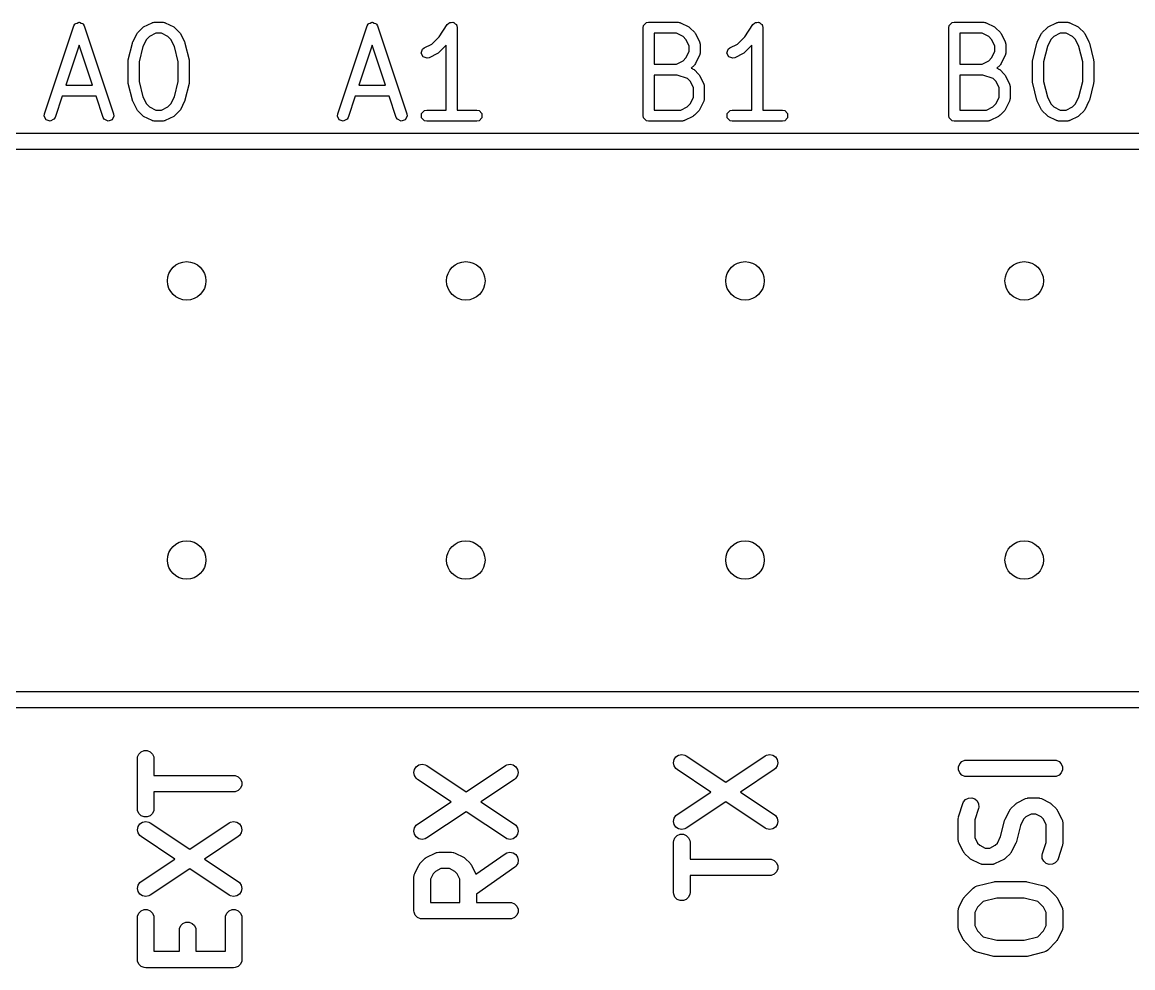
# Model space of a CAD drawing. Extents: x 0.39 to 2.95, y 0.26 to 2.19.
# Drawn here: x 1.2411 to 1.6389, y 1.8539 to 2.1927 of the extents above; entities that cross this region are included whole.
import ezdxf

# ---------------------------------------------------------------- set-up
doc = ezdxf.new("R2010")
doc.units = 0
doc.header["$MEASUREMENT"] = 0
doc.layers.add('BLACK', color=7, linetype='CONTINUOUS')

msp = doc.modelspace()

# ---------------------------------------------------------------- linework, layer by layer
at = {"layer": 'BLACK', "linetype": 'CONTINUOUS'}
for p, q in [((1.25962, 2.19132), (1.26, 2.19199)), ((1.26, 2.19199), (1.26014, 2.19205)), ((1.26014, 2.19205), (1.2602, 2.19218)), ((1.2602, 2.19218), (1.26079, 2.19238)), ((1.26079, 2.19238), (1.26135, 2.19266)), ((1.26135, 2.19266), (1.26149, 2.19261)), ((1.26149, 2.19261), (1.26163, 2.19266)), ((1.26163, 2.19266), (1.26219, 2.19238)), ((1.26219, 2.19238), (1.26278, 2.19218)), ((1.26278, 2.19218), (1.26285, 2.19205)), ((1.26285, 2.19205), (1.26298, 2.19199)), ((1.26298, 2.19199), (1.26336, 2.19132)), ((1.28461, 2.19096), (1.28761, 2.19246)), ((1.28761, 2.19246), (1.2877, 2.19248)), ((1.2877, 2.19248), (1.28773, 2.19252)), ((1.28773, 2.19252), (1.28804, 2.19258)), ((1.28804, 2.19258), (1.28835, 2.19266)), ((1.28835, 2.19266), (1.28839, 2.19265)), ((1.28839, 2.19265), (1.28849, 2.19267)), ((1.28849, 2.19267), (1.29149, 2.19267)), ((1.29149, 2.19267), (1.29158, 2.19265)), ((1.29158, 2.19265), (1.29163, 2.19266)), ((1.29163, 2.19266), (1.29193, 2.19258)), ((1.29193, 2.19258), (1.29224, 2.19252)), ((1.29224, 2.19252), (1.29227, 2.19248)), ((1.29227, 2.19248), (1.29237, 2.19246)), ((1.29237, 2.19246), (1.29537, 2.19096)), ((1.36461, 2.19132), (1.36499, 2.19199)), ((1.36499, 2.19199), (1.36512, 2.19205)), ((1.36512, 2.19205), (1.36519, 2.19218)), ((1.36519, 2.19218), (1.36578, 2.19238)), ((1.36578, 2.19238), (1.36634, 2.19266)), ((1.36634, 2.19266), (1.36648, 2.19261)), ((1.36648, 2.19261), (1.36662, 2.19266)), ((1.36662, 2.19266), (1.36718, 2.19238)), ((1.36718, 2.19238), (1.36777, 2.19218)), ((1.36777, 2.19218), (1.36783, 2.19205)), ((1.36783, 2.19205), (1.36797, 2.19199)), ((1.36797, 2.19199), (1.36835, 2.19132)), ((1.39334, 2.19179), (1.39388, 2.19233)), ((1.39388, 2.19233), (1.39408, 2.19237)), ((1.39408, 2.19237), (1.39422, 2.19252)), ((1.39422, 2.19252), (1.39479, 2.19252)), ((1.39479, 2.19252), (1.39536, 2.19263)), ((1.39536, 2.19263), (1.39553, 2.19252)), ((1.39553, 2.19252), (1.39573, 2.19252)), ((1.39573, 2.19252), (1.39613, 2.19211)), ((1.39613, 2.19211), (1.39661, 2.19179)), ((1.46365, 2.19145), (1.46471, 2.19252)), ((1.46471, 2.19252), (1.46547, 2.19267)), ((1.46547, 2.19267), (1.47596, 2.19267)), ((1.47596, 2.19267), (1.47606, 2.19265)), ((1.47606, 2.19265), (1.4761, 2.19266)), ((1.4761, 2.19266), (1.47641, 2.19258)), ((1.47641, 2.19258), (1.47672, 2.19252)), ((1.47672, 2.19252), (1.47675, 2.19248)), ((1.47675, 2.19248), (1.47685, 2.19246)), ((1.47685, 2.19246), (1.47984, 2.19096)), ((1.50282, 2.19179), (1.50337, 2.19233)), ((1.50337, 2.19233), (1.50356, 2.19237)), ((1.50356, 2.19237), (1.50371, 2.19252)), ((1.50371, 2.19252), (1.50428, 2.19252)), ((1.50428, 2.19252), (1.50484, 2.19263)), ((1.50484, 2.19263), (1.50501, 2.19252)), ((1.50501, 2.19252), (1.50521, 2.19252)), ((1.50521, 2.19252), (1.50562, 2.19211)), ((1.50562, 2.19211), (1.5061, 2.19179)), ((1.57313, 2.19145), (1.5742, 2.19252)), ((1.5742, 2.19252), (1.57495, 2.19267)), ((1.57495, 2.19267), (1.58545, 2.19267)), ((1.58545, 2.19267), (1.58555, 2.19265)), ((1.58555, 2.19265), (1.58559, 2.19266)), ((1.58559, 2.19266), (1.58589, 2.19258)), ((1.58589, 2.19258), (1.5862, 2.19252)), ((1.5862, 2.19252), (1.58624, 2.19248)), ((1.58624, 2.19248), (1.58633, 2.19246)), ((1.58633, 2.19246), (1.58933, 2.19096)), ((1.60857, 2.19096), (1.61157, 2.19246)), ((1.61157, 2.19246), (1.61166, 2.19248)), ((1.61166, 2.19248), (1.61169, 2.19252)), ((1.61169, 2.19252), (1.612, 2.19258)), ((1.612, 2.19258), (1.61231, 2.19266)), ((1.61231, 2.19266), (1.61235, 2.19265)), ((1.61235, 2.19265), (1.61245, 2.19267)), ((1.61245, 2.19267), (1.61545, 2.19267)), ((1.61545, 2.19267), (1.61554, 2.19265)), ((1.61554, 2.19265), (1.61559, 2.19266)), ((1.61559, 2.19266), (1.61589, 2.19258)), ((1.61589, 2.19258), (1.6162, 2.19252)), ((1.6162, 2.19252), (1.61623, 2.19248)), ((1.61623, 2.19248), (1.61633, 2.19246)), ((1.61633, 2.19246), (1.61933, 2.19096)), ((1.24913, 2.15982), (1.25962, 2.19132)), ((1.26336, 2.19132), (1.27386, 2.15982)), ((1.28073, 2.18558), (1.28223, 2.18858)), ((1.28223, 2.18858), (1.28242, 2.18883)), ((1.28242, 2.18883), (1.2826, 2.18909)), ((1.2826, 2.18909), (1.2841, 2.19059)), ((1.2841, 2.19059), (1.28436, 2.19076)), ((1.28436, 2.19076), (1.28461, 2.19096)), ((1.28895, 2.18873), (1.28665, 2.18758)), ((1.29102, 2.18873), (1.28895, 2.18873)), ((1.29332, 2.18758), (1.29102, 2.18873)), ((1.29537, 2.19096), (1.29562, 2.19076)), ((1.29562, 2.19076), (1.29588, 2.19059)), ((1.29588, 2.19059), (1.29738, 2.18909)), ((1.29738, 2.18909), (1.29755, 2.18883)), ((1.29755, 2.18883), (1.29775, 2.18858)), ((1.29775, 2.18858), (1.29925, 2.18558)), ((1.35411, 2.15982), (1.36461, 2.19132)), ((1.36835, 2.19132), (1.37884, 2.15982)), ((1.39045, 2.18745), (1.39334, 2.19179)), ((1.39661, 2.19179), (1.39665, 2.19159)), ((1.39665, 2.19159), (1.39679, 2.19145)), ((1.39679, 2.19145), (1.39694, 2.1907)), ((1.39694, 2.1907), (1.39694, 2.16117)), ((1.4635, 2.1907), (1.46365, 2.19145)), ((1.4635, 2.1592), (1.4635, 2.1907)), ((1.4755, 2.18873), (1.46743, 2.18873)), ((1.46743, 2.18873), (1.46743, 2.17767)), ((1.4778, 2.18758), (1.4755, 2.18873)), ((1.47984, 2.19096), (1.48009, 2.19076)), ((1.48009, 2.19076), (1.48036, 2.19059)), ((1.48036, 2.19059), (1.48186, 2.18909)), ((1.48186, 2.18909), (1.48203, 2.18883)), ((1.48203, 2.18883), (1.48222, 2.18858)), ((1.48222, 2.18858), (1.48372, 2.18558)), ((1.49993, 2.18745), (1.50282, 2.19179)), ((1.5061, 2.19179), (1.50614, 2.19159)), ((1.50614, 2.19159), (1.50628, 2.19145)), ((1.50628, 2.19145), (1.50643, 2.1907)), ((1.50643, 2.1907), (1.50643, 2.16117)), ((1.57298, 2.1907), (1.57313, 2.19145)), ((1.57298, 2.1592), (1.57298, 2.1907)), ((1.58499, 2.18873), (1.57692, 2.18873)), ((1.57692, 2.18873), (1.57692, 2.17767)), ((1.58728, 2.18758), (1.58499, 2.18873)), ((1.58933, 2.19096), (1.58958, 2.19076)), ((1.58958, 2.19076), (1.58984, 2.19059)), ((1.58984, 2.19059), (1.59134, 2.18909)), ((1.59134, 2.18909), (1.59152, 2.18883)), ((1.59152, 2.18883), (1.59171, 2.18858)), ((1.59171, 2.18858), (1.59321, 2.18558)), ((1.60469, 2.18558), (1.60619, 2.18858)), ((1.60619, 2.18858), (1.60638, 2.18883)), ((1.60638, 2.18883), (1.60656, 2.18909)), ((1.60656, 2.18909), (1.60806, 2.19059)), ((1.60806, 2.19059), (1.60832, 2.19076)), ((1.60832, 2.19076), (1.60857, 2.19096)), ((1.61291, 2.18873), (1.61061, 2.18758)), ((1.61498, 2.18873), (1.61291, 2.18873)), ((1.61728, 2.18758), (1.61498, 2.18873)), ((1.61933, 2.19096), (1.61958, 2.19076)), ((1.61958, 2.19076), (1.61984, 2.19059)), ((1.61984, 2.19059), (1.62134, 2.18909)), ((1.62134, 2.18909), (1.62151, 2.18883)), ((1.62151, 2.18883), (1.62171, 2.18858)), ((1.62171, 2.18858), (1.62321, 2.18558)), ((1.26149, 2.18447), (1.25672, 2.17017)), ((1.26626, 2.17017), (1.26149, 2.18447)), ((1.27908, 2.17918), (1.28058, 2.18518)), ((1.28058, 2.18518), (1.28067, 2.18537)), ((1.28067, 2.18537), (1.28073, 2.18558)), ((1.28435, 2.18401), (1.28296, 2.17846)), ((1.28561, 2.18653), (1.28435, 2.18401)), ((1.28665, 2.18758), (1.28561, 2.18653)), ((1.29437, 2.18653), (1.29332, 2.18758)), ((1.29563, 2.18401), (1.29437, 2.18653)), ((1.29702, 2.17846), (1.29563, 2.18401)), ((1.29925, 2.18558), (1.2993, 2.18537)), ((1.2993, 2.18537), (1.2994, 2.18518)), ((1.2994, 2.18518), (1.3009, 2.17918)), ((1.36648, 2.18447), (1.36171, 2.17017)), ((1.37125, 2.17017), (1.36648, 2.18447)), ((1.3851, 2.18346), (1.38781, 2.18482)), ((1.38781, 2.18482), (1.39045, 2.18745)), ((1.39301, 2.18444), (1.39037, 2.18181)), ((1.39301, 2.16117), (1.39301, 2.18444)), ((1.47885, 2.18653), (1.4778, 2.18758)), ((1.48, 2.18423), (1.47885, 2.18653)), ((1.48, 2.18216), (1.48, 2.18423)), ((1.48372, 2.18558), (1.48375, 2.18548)), ((1.48375, 2.18548), (1.48378, 2.18545)), ((1.48378, 2.18545), (1.48384, 2.18514)), ((1.48384, 2.18514), (1.48393, 2.18484)), ((1.48393, 2.18484), (1.48391, 2.18479)), ((1.48391, 2.18479), (1.48393, 2.1847)), ((1.48393, 2.1847), (1.48393, 2.1817)), ((1.49458, 2.18346), (1.4973, 2.18482)), ((1.4973, 2.18482), (1.49993, 2.18745)), ((1.50249, 2.18444), (1.49985, 2.18181)), ((1.50249, 2.16117), (1.50249, 2.18444)), ((1.58833, 2.18653), (1.58728, 2.18758)), ((1.58948, 2.18423), (1.58833, 2.18653)), ((1.58948, 2.18216), (1.58948, 2.18423)), ((1.59321, 2.18558), (1.59324, 2.18548)), ((1.59324, 2.18548), (1.59327, 2.18545)), ((1.59327, 2.18545), (1.59333, 2.18514)), ((1.59333, 2.18514), (1.59341, 2.18484)), ((1.59341, 2.18484), (1.5934, 2.18479)), ((1.5934, 2.18479), (1.59342, 2.1847)), ((1.59342, 2.1847), (1.59342, 2.1817)), ((1.60304, 2.17918), (1.60454, 2.18518)), ((1.60454, 2.18518), (1.60463, 2.18537)), ((1.60463, 2.18537), (1.60469, 2.18558)), ((1.60831, 2.18401), (1.60692, 2.17846)), ((1.60957, 2.18653), (1.60831, 2.18401)), ((1.61061, 2.18758), (1.60957, 2.18653)), ((1.61833, 2.18653), (1.61728, 2.18758)), ((1.61959, 2.18401), (1.61833, 2.18653)), ((1.62098, 2.17846), (1.61959, 2.18401)), ((1.62321, 2.18558), (1.62326, 2.18537)), ((1.62326, 2.18537), (1.62336, 2.18518)), ((1.62336, 2.18518), (1.62486, 2.17918)), ((1.38401, 2.18156), (1.38449, 2.18299)), ((1.38469, 2.18021), (1.38401, 2.18156)), ((1.38449, 2.18299), (1.3851, 2.18346)), ((1.38612, 2.17973), (1.38469, 2.18021)), ((1.38686, 2.17994), (1.38612, 2.17973)), ((1.38986, 2.18144), (1.38686, 2.17994)), ((1.3901, 2.18163), (1.38986, 2.18144)), ((1.39037, 2.18181), (1.3901, 2.18163)), ((1.47885, 2.17986), (1.48, 2.18216)), ((1.48372, 2.18082), (1.48222, 2.17782)), ((1.48375, 2.18091), (1.48372, 2.18082)), ((1.48378, 2.18094), (1.48375, 2.18091)), ((1.48384, 2.18125), (1.48378, 2.18094)), ((1.48393, 2.18156), (1.48384, 2.18125)), ((1.48393, 2.1817), (1.48391, 2.1816)), ((1.48391, 2.1816), (1.48393, 2.18156)), ((1.4935, 2.18156), (1.49398, 2.18299)), ((1.49417, 2.18021), (1.4935, 2.18156)), ((1.49398, 2.18299), (1.49458, 2.18346)), ((1.4956, 2.17973), (1.49417, 2.18021)), ((1.49634, 2.17994), (1.4956, 2.17973)), ((1.49934, 2.18144), (1.49634, 2.17994)), ((1.49959, 2.18163), (1.49934, 2.18144)), ((1.49985, 2.18181), (1.49959, 2.18163)), ((1.58833, 2.17986), (1.58948, 2.18216)), ((1.59321, 2.18082), (1.59171, 2.17782)), ((1.59324, 2.18091), (1.59321, 2.18082)), ((1.59327, 2.18094), (1.59324, 2.18091)), ((1.59333, 2.18125), (1.59327, 2.18094)), ((1.59341, 2.18156), (1.59333, 2.18125)), ((1.59342, 2.1817), (1.5934, 2.1816)), ((1.5934, 2.1816), (1.59341, 2.18156)), ((1.27902, 2.1787), (1.27907, 2.17894)), ((1.27902, 2.1712), (1.27902, 2.1787)), ((1.27907, 2.17894), (1.27908, 2.17918)), ((1.28296, 2.17846), (1.28296, 2.17144)), ((1.29702, 2.17144), (1.29702, 2.17846)), ((1.3009, 2.17918), (1.30091, 2.17894)), ((1.30091, 2.17894), (1.30096, 2.1787)), ((1.30096, 2.1787), (1.30096, 2.1712)), ((1.46743, 2.17767), (1.4755, 2.17767)), ((1.4755, 2.17767), (1.4778, 2.17882)), ((1.4778, 2.17882), (1.47885, 2.17986)), ((1.48186, 2.17731), (1.48073, 2.17618)), ((1.48073, 2.17618), (1.48109, 2.17607)), ((1.48109, 2.17607), (1.48117, 2.17602)), ((1.48117, 2.17602), (1.48122, 2.17602)), ((1.48122, 2.17602), (1.48148, 2.17584)), ((1.48203, 2.17757), (1.48186, 2.17731)), ((1.48222, 2.17782), (1.48203, 2.17757)), ((1.57692, 2.17767), (1.58499, 2.17767)), ((1.58499, 2.17767), (1.58728, 2.17882)), ((1.58728, 2.17882), (1.58833, 2.17986)), ((1.59134, 2.17731), (1.59022, 2.17618)), ((1.59022, 2.17618), (1.59057, 2.17607)), ((1.59057, 2.17607), (1.59066, 2.17602)), ((1.59066, 2.17602), (1.5907, 2.17602)), ((1.5907, 2.17602), (1.59097, 2.17584)), ((1.59152, 2.17757), (1.59134, 2.17731)), ((1.59171, 2.17782), (1.59152, 2.17757)), ((1.60298, 2.1787), (1.60303, 2.17894)), ((1.60298, 2.1712), (1.60298, 2.1787)), ((1.60303, 2.17894), (1.60304, 2.17918)), ((1.60692, 2.17846), (1.60692, 2.17144)), ((1.62098, 2.17144), (1.62098, 2.17846)), ((1.62486, 2.17918), (1.62487, 2.17894)), ((1.62487, 2.17894), (1.62491, 2.1787)), ((1.62491, 2.1787), (1.62491, 2.1712)), ((1.47565, 2.17373), (1.46743, 2.17373)), ((1.46743, 2.17373), (1.46743, 2.16117)), ((1.4794, 2.17248), (1.47565, 2.17373)), ((1.48035, 2.17153), (1.4794, 2.17248)), ((1.48148, 2.17584), (1.48175, 2.17569)), ((1.48175, 2.17569), (1.48177, 2.17565)), ((1.48177, 2.17565), (1.48186, 2.17559)), ((1.48186, 2.17559), (1.48336, 2.17409)), ((1.48336, 2.17409), (1.48353, 2.17383)), ((1.48353, 2.17383), (1.48372, 2.17358)), ((1.48372, 2.17358), (1.48522, 2.17058)), ((1.58513, 2.17373), (1.57692, 2.17373)), ((1.57692, 2.17373), (1.57692, 2.16117)), ((1.58889, 2.17248), (1.58513, 2.17373)), ((1.58983, 2.17153), (1.58889, 2.17248)), ((1.59097, 2.17584), (1.59124, 2.17569)), ((1.59124, 2.17569), (1.59126, 2.17565)), ((1.59126, 2.17565), (1.59134, 2.17559)), ((1.59134, 2.17559), (1.59284, 2.17409)), ((1.59284, 2.17409), (1.59302, 2.17383)), ((1.59302, 2.17383), (1.59321, 2.17358)), ((1.59321, 2.17358), (1.59471, 2.17058)), ((1.25672, 2.17017), (1.26626, 2.17017)), ((1.27907, 2.17096), (1.27902, 2.1712)), ((1.27908, 2.17072), (1.27907, 2.17096)), ((1.28058, 2.16472), (1.27908, 2.17072)), ((1.28296, 2.17144), (1.28435, 2.16589)), ((1.29563, 2.16589), (1.29702, 2.17144)), ((1.3009, 2.17072), (1.2994, 2.16472)), ((1.30091, 2.17096), (1.3009, 2.17072)), ((1.30096, 2.1712), (1.30091, 2.17096)), ((1.36171, 2.17017), (1.37125, 2.17017)), ((1.4815, 2.16924), (1.48035, 2.17153)), ((1.4815, 2.16566), (1.4815, 2.16924)), ((1.48522, 2.17058), (1.48525, 2.17048)), ((1.48525, 2.17048), (1.48528, 2.17045)), ((1.48528, 2.17045), (1.48534, 2.17014)), ((1.48534, 2.17014), (1.48543, 2.16984)), ((1.48543, 2.16984), (1.48541, 2.1698)), ((1.48541, 2.1698), (1.48543, 2.1697)), ((1.48543, 2.1697), (1.48543, 2.1652)), ((1.59098, 2.16924), (1.58983, 2.17153)), ((1.59098, 2.16566), (1.59098, 2.16924)), ((1.59471, 2.17058), (1.59474, 2.17048)), ((1.59474, 2.17048), (1.59477, 2.17045)), ((1.59477, 2.17045), (1.59483, 2.17014)), ((1.59483, 2.17014), (1.59491, 2.16984)), ((1.59491, 2.16984), (1.5949, 2.1698)), ((1.5949, 2.1698), (1.59492, 2.1697)), ((1.59492, 2.1697), (1.59492, 2.1652)), ((1.60303, 2.17096), (1.60298, 2.1712)), ((1.60304, 2.17072), (1.60303, 2.17096)), ((1.60454, 2.16472), (1.60304, 2.17072)), ((1.60692, 2.17144), (1.60831, 2.16589)), ((1.61959, 2.16589), (1.62098, 2.17144)), ((1.62486, 2.17072), (1.62336, 2.16472)), ((1.62487, 2.17096), (1.62486, 2.17072)), ((1.62491, 2.1712), (1.62487, 2.17096)), ((1.25541, 2.16623), (1.25286, 2.15858)), ((1.26757, 2.16623), (1.25541, 2.16623)), ((1.27012, 2.15858), (1.26757, 2.16623)), ((1.28067, 2.16453), (1.28058, 2.16472)), ((1.28073, 2.16432), (1.28067, 2.16453)), ((1.28223, 2.16132), (1.28073, 2.16432)), ((1.28435, 2.16589), (1.28561, 2.16337)), ((1.29437, 2.16337), (1.29563, 2.16589)), ((1.29925, 2.16432), (1.29775, 2.16132)), ((1.2993, 2.16453), (1.29925, 2.16432)), ((1.2994, 2.16472), (1.2993, 2.16453)), ((1.3604, 2.16623), (1.35785, 2.15858)), ((1.37256, 2.16623), (1.3604, 2.16623)), ((1.37511, 2.15858), (1.37256, 2.16623)), ((1.48035, 2.16337), (1.4815, 2.16566)), ((1.48522, 2.16432), (1.48372, 2.16132)), ((1.48525, 2.16441), (1.48522, 2.16432)), ((1.48528, 2.16445), (1.48525, 2.16441)), ((1.48534, 2.16476), (1.48528, 2.16445)), ((1.48543, 2.16506), (1.48534, 2.16476)), ((1.48543, 2.1652), (1.48541, 2.1651)), ((1.48541, 2.1651), (1.48543, 2.16506)), ((1.58983, 2.16337), (1.59098, 2.16566)), ((1.59471, 2.16432), (1.59321, 2.16132)), ((1.59474, 2.16441), (1.59471, 2.16432)), ((1.59477, 2.16445), (1.59474, 2.16441)), ((1.59483, 2.16476), (1.59477, 2.16445)), ((1.59491, 2.16506), (1.59483, 2.16476)), ((1.59492, 2.1652), (1.5949, 2.1651)), ((1.5949, 2.1651), (1.59491, 2.16506)), ((1.60463, 2.16453), (1.60454, 2.16472)), ((1.60469, 2.16432), (1.60463, 2.16453)), ((1.60619, 2.16132), (1.60469, 2.16432)), ((1.60831, 2.16589), (1.60957, 2.16337)), ((1.61833, 2.16337), (1.61959, 2.16589)), ((1.62321, 2.16432), (1.62171, 2.16132)), ((1.62326, 2.16453), (1.62321, 2.16432)), ((1.62336, 2.16472), (1.62326, 2.16453)), ((1.28242, 2.16107), (1.28223, 2.16132)), ((1.2826, 2.16081), (1.28242, 2.16107)), ((1.2841, 2.15931), (1.2826, 2.16081)), ((1.28561, 2.16337), (1.28665, 2.16232)), ((1.28665, 2.16232), (1.28895, 2.16117)), ((1.28895, 2.16117), (1.29102, 2.16117)), ((1.29102, 2.16117), (1.29332, 2.16232)), ((1.29332, 2.16232), (1.29437, 2.16337)), ((1.29738, 2.16081), (1.29588, 2.15931)), ((1.29755, 2.16107), (1.29738, 2.16081)), ((1.29775, 2.16132), (1.29755, 2.16107)), ((1.38416, 2.15995), (1.38522, 2.16102)), ((1.38522, 2.16102), (1.38598, 2.16117)), ((1.38598, 2.16117), (1.39301, 2.16117)), ((1.39694, 2.16117), (1.40397, 2.16117)), ((1.40397, 2.16117), (1.40473, 2.16102)), ((1.40473, 2.16102), (1.40579, 2.15995)), ((1.46743, 2.16117), (1.477, 2.16117)), ((1.477, 2.16117), (1.4793, 2.16232)), ((1.4793, 2.16232), (1.48035, 2.16337)), ((1.48336, 2.16081), (1.48186, 2.15931)), ((1.48353, 2.16107), (1.48336, 2.16081)), ((1.48372, 2.16132), (1.48353, 2.16107)), ((1.49364, 2.15995), (1.49471, 2.16102)), ((1.49471, 2.16102), (1.49546, 2.16117)), ((1.49546, 2.16117), (1.50249, 2.16117)), ((1.50643, 2.16117), (1.51346, 2.16117)), ((1.51346, 2.16117), (1.51421, 2.16102)), ((1.51421, 2.16102), (1.51528, 2.15995)), ((1.57692, 2.16117), (1.58649, 2.16117)), ((1.58649, 2.16117), (1.58878, 2.16232)), ((1.58878, 2.16232), (1.58983, 2.16337)), ((1.59284, 2.16081), (1.59134, 2.15931)), ((1.59302, 2.16107), (1.59284, 2.16081)), ((1.59321, 2.16132), (1.59302, 2.16107)), ((1.60638, 2.16107), (1.60619, 2.16132)), ((1.60656, 2.16081), (1.60638, 2.16107)), ((1.60806, 2.15931), (1.60656, 2.16081)), ((1.60957, 2.16337), (1.61061, 2.16232)), ((1.61061, 2.16232), (1.61291, 2.16117)), ((1.61291, 2.16117), (1.61498, 2.16117)), ((1.61498, 2.16117), (1.61728, 2.16232)), ((1.61728, 2.16232), (1.61833, 2.16337)), ((1.62134, 2.16081), (1.61984, 2.15931)), ((1.62151, 2.16107), (1.62134, 2.16081)), ((1.62171, 2.16132), (1.62151, 2.16107)), ((1.24903, 2.15906), (1.24913, 2.15982)), ((1.2497, 2.15771), (1.24903, 2.15906)), ((1.25113, 2.15724), (1.2497, 2.15771)), ((1.25248, 2.15791), (1.25113, 2.15724)), ((1.25286, 2.15858), (1.25248, 2.15791)), ((1.2705, 2.15791), (1.27012, 2.15858)), ((1.27185, 2.15724), (1.2705, 2.15791)), ((1.27328, 2.15771), (1.27185, 2.15724)), ((1.27395, 2.15906), (1.27328, 2.15771)), ((1.27386, 2.15982), (1.27395, 2.15906)), ((1.28436, 2.15913), (1.2841, 2.15931)), ((1.28461, 2.15894), (1.28436, 2.15913)), ((1.28761, 2.15744), (1.28461, 2.15894)), ((1.2877, 2.15741), (1.28761, 2.15744)), ((1.28773, 2.15738), (1.2877, 2.15741)), ((1.28804, 2.15732), (1.28773, 2.15738)), ((1.28835, 2.15724), (1.28804, 2.15732)), ((1.28839, 2.15725), (1.28835, 2.15724)), ((1.28849, 2.15723), (1.28839, 2.15725)), ((1.29149, 2.15723), (1.28849, 2.15723)), ((1.29158, 2.15725), (1.29149, 2.15723)), ((1.29163, 2.15724), (1.29158, 2.15725)), ((1.29193, 2.15732), (1.29163, 2.15724)), ((1.29224, 2.15738), (1.29193, 2.15732)), ((1.29227, 2.15741), (1.29224, 2.15738)), ((1.29237, 2.15744), (1.29227, 2.15741)), ((1.29537, 2.15894), (1.29237, 2.15744)), ((1.29562, 2.15913), (1.29537, 2.15894)), ((1.29588, 2.15931), (1.29562, 2.15913)), ((1.35402, 2.15906), (1.35411, 2.15982)), ((1.35469, 2.15771), (1.35402, 2.15906)), ((1.35612, 2.15724), (1.35469, 2.15771)), ((1.35747, 2.15791), (1.35612, 2.15724)), ((1.35785, 2.15858), (1.35747, 2.15791)), ((1.37549, 2.15791), (1.37511, 2.15858)), ((1.37684, 2.15724), (1.37549, 2.15791)), ((1.37827, 2.15771), (1.37684, 2.15724)), ((1.37894, 2.15906), (1.37827, 2.15771)), ((1.37884, 2.15982), (1.37894, 2.15906)), ((1.38416, 2.15845), (1.38416, 2.15995)), ((1.38522, 2.15738), (1.38416, 2.15845)), ((1.38598, 2.15723), (1.38522, 2.15738)), ((1.40397, 2.15723), (1.38598, 2.15723)), ((1.40473, 2.15738), (1.40397, 2.15723)), ((1.40579, 2.15845), (1.40473, 2.15738)), ((1.40579, 2.15995), (1.40579, 2.15845)), ((1.46365, 2.15845), (1.4635, 2.1592)), ((1.46471, 2.15738), (1.46365, 2.15845)), ((1.46547, 2.15723), (1.46471, 2.15738)), ((1.47746, 2.15723), (1.46547, 2.15723)), ((1.47756, 2.15725), (1.47746, 2.15723)), ((1.4776, 2.15724), (1.47756, 2.15725)), ((1.47791, 2.15732), (1.4776, 2.15724)), ((1.47822, 2.15738), (1.47791, 2.15732)), ((1.47825, 2.15741), (1.47822, 2.15738)), ((1.47834, 2.15744), (1.47825, 2.15741)), ((1.48134, 2.15894), (1.47834, 2.15744)), ((1.48159, 2.15913), (1.48134, 2.15894)), ((1.48186, 2.15931), (1.48159, 2.15913)), ((1.49364, 2.15845), (1.49364, 2.15995)), ((1.49471, 2.15738), (1.49364, 2.15845)), ((1.49546, 2.15723), (1.49471, 2.15738)), ((1.51346, 2.15723), (1.49546, 2.15723)), ((1.51421, 2.15738), (1.51346, 2.15723)), ((1.51528, 2.15845), (1.51421, 2.15738)), ((1.51528, 2.15995), (1.51528, 2.15845)), ((1.57313, 2.15845), (1.57298, 2.1592)), ((1.5742, 2.15738), (1.57313, 2.15845)), ((1.57495, 2.15723), (1.5742, 2.15738)), ((1.58695, 2.15723), (1.57495, 2.15723)), ((1.58705, 2.15725), (1.58695, 2.15723)), ((1.58709, 2.15724), (1.58705, 2.15725)), ((1.58739, 2.15732), (1.58709, 2.15724)), ((1.5877, 2.15738), (1.58739, 2.15732)), ((1.58774, 2.15741), (1.5877, 2.15738)), ((1.58783, 2.15744), (1.58774, 2.15741)), ((1.59083, 2.15894), (1.58783, 2.15744)), ((1.59108, 2.15913), (1.59083, 2.15894)), ((1.59134, 2.15931), (1.59108, 2.15913)), ((1.60832, 2.15913), (1.60806, 2.15931)), ((1.60857, 2.15894), (1.60832, 2.15913)), ((1.61157, 2.15744), (1.60857, 2.15894)), ((1.61166, 2.15741), (1.61157, 2.15744)), ((1.61169, 2.15738), (1.61166, 2.15741)), ((1.612, 2.15732), (1.61169, 2.15738)), ((1.61231, 2.15724), (1.612, 2.15732)), ((1.61235, 2.15725), (1.61231, 2.15724)), ((1.61245, 2.15723), (1.61235, 2.15725)), ((1.61545, 2.15723), (1.61245, 2.15723)), ((1.61554, 2.15725), (1.61545, 2.15723)), ((1.61559, 2.15724), (1.61554, 2.15725)), ((1.61589, 2.15732), (1.61559, 2.15724)), ((1.6162, 2.15738), (1.61589, 2.15732)), ((1.61623, 2.15741), (1.6162, 2.15738)), ((1.61633, 2.15744), (1.61623, 2.15741)), ((1.61933, 2.15894), (1.61633, 2.15744)), ((1.61958, 2.15913), (1.61933, 2.15894)), ((1.61984, 2.15931), (1.61958, 2.15913)), ((0.85, 2.15295), (2.35, 2.15295)), ((2.34705, 2.14705), (0.85295, 2.14705)), ((0.85295, 1.95295), (2.34705, 1.95295)), ((2.35, 1.94705), (0.85, 1.94705)), ((1.28239, 1.92886), (1.28245, 1.92944)), ((1.28245, 1.92944), (1.28289, 1.9305)), ((1.28289, 1.9305), (1.2837, 1.93132)), ((1.2837, 1.93132), (1.28477, 1.93176)), ((1.28477, 1.93176), (1.28592, 1.93176)), ((1.28592, 1.93176), (1.28698, 1.93132)), ((1.28698, 1.93132), (1.2878, 1.9305)), ((1.2878, 1.9305), (1.28824, 1.92944)), ((1.28824, 1.92944), (1.2883, 1.92886)), ((1.47461, 1.92851), (1.47525, 1.92946)), ((1.47525, 1.92946), (1.47621, 1.93011)), ((1.47621, 1.93011), (1.47734, 1.93033)), ((1.47734, 1.93033), (1.47847, 1.93011)), ((1.47847, 1.93011), (1.47898, 1.92984)), ((1.47898, 1.92984), (1.49309, 1.92043)), ((1.49309, 1.92043), (1.5072, 1.92984)), ((1.5072, 1.92984), (1.50771, 1.93011)), ((1.50771, 1.93011), (1.50884, 1.93033)), ((1.50884, 1.93033), (1.50997, 1.93011)), ((1.50997, 1.93011), (1.51093, 1.92946)), ((1.51093, 1.92946), (1.51157, 1.92851)), ((1.28239, 1.91086), (1.28239, 1.92886)), ((1.2883, 1.92886), (1.2883, 1.92282)), ((1.38161, 1.92501), (1.38225, 1.92596)), ((1.38225, 1.92596), (1.38321, 1.9266)), ((1.38321, 1.9266), (1.38434, 1.92683)), ((1.38434, 1.92683), (1.38547, 1.92661)), ((1.38547, 1.92661), (1.38598, 1.92633)), ((1.38598, 1.92633), (1.40009, 1.91693)), ((1.40009, 1.91693), (1.4142, 1.92633)), ((1.4142, 1.92633), (1.41471, 1.92661)), ((1.41471, 1.92661), (1.41584, 1.92683)), ((1.41584, 1.92683), (1.41697, 1.9266)), ((1.41697, 1.9266), (1.41793, 1.92596)), ((1.41793, 1.92596), (1.41857, 1.92501)), ((1.47439, 1.92738), (1.47461, 1.92851)), ((1.47462, 1.92625), (1.47439, 1.92738)), ((1.47526, 1.92529), (1.47462, 1.92625)), ((1.4757, 1.92492), (1.47526, 1.92529)), ((1.51092, 1.92529), (1.51048, 1.92492)), ((1.51157, 1.92625), (1.51092, 1.92529)), ((1.51157, 1.92851), (1.51179, 1.92738)), ((1.51179, 1.92738), (1.51157, 1.92625)), ((1.57645, 1.92595), (1.57689, 1.92701)), ((1.57645, 1.9248), (1.57645, 1.92595)), ((1.57689, 1.92701), (1.5777, 1.92783)), ((1.5777, 1.92783), (1.57877, 1.92827)), ((1.57877, 1.92827), (1.57934, 1.92832)), ((1.57934, 1.92832), (1.61084, 1.92832)), ((1.61084, 1.92832), (1.61141, 1.92827)), ((1.61141, 1.92827), (1.61248, 1.92783)), ((1.61248, 1.92783), (1.61329, 1.92701)), ((1.61329, 1.92701), (1.61373, 1.92595)), ((1.61373, 1.92595), (1.61373, 1.9248)), ((1.2883, 1.92282), (1.31684, 1.92282)), ((1.31684, 1.92282), (1.31741, 1.92276)), ((1.31741, 1.92276), (1.31848, 1.92232)), ((1.31848, 1.92232), (1.31929, 1.9215)), ((1.31929, 1.9215), (1.31973, 1.92044)), ((1.38139, 1.92388), (1.38161, 1.92501)), ((1.38162, 1.92275), (1.38139, 1.92388)), ((1.38226, 1.92179), (1.38162, 1.92275)), ((1.3827, 1.92142), (1.38226, 1.92179)), ((1.39477, 1.91338), (1.3827, 1.92142)), ((1.41748, 1.92142), (1.40541, 1.91338)), ((1.41792, 1.92179), (1.41748, 1.92142)), ((1.41857, 1.92275), (1.41792, 1.92179)), ((1.41857, 1.92501), (1.41879, 1.92388)), ((1.41879, 1.92388), (1.41857, 1.92275)), ((1.48777, 1.91688), (1.4757, 1.92492)), ((1.51048, 1.92492), (1.49841, 1.91688)), ((1.57689, 1.92373), (1.57645, 1.9248)), ((1.5777, 1.92292), (1.57689, 1.92373)), ((1.57877, 1.92248), (1.5777, 1.92292)), ((1.57934, 1.92242), (1.57877, 1.92248)), ((1.61084, 1.92242), (1.57934, 1.92242)), ((1.61141, 1.92248), (1.61084, 1.92242)), ((1.61248, 1.92292), (1.61141, 1.92248)), ((1.61329, 1.92373), (1.61248, 1.92292)), ((1.61373, 1.9248), (1.61329, 1.92373)), ((1.31848, 1.91741), (1.31741, 1.91697)), ((1.31929, 1.91822), (1.31848, 1.91741)), ((1.31973, 1.91929), (1.31929, 1.91822)), ((1.31973, 1.92044), (1.31973, 1.91929)), ((1.31684, 1.91691), (1.2883, 1.91691)), ((1.2883, 1.91691), (1.2883, 1.91086)), ((1.31741, 1.91697), (1.31684, 1.91691)), ((1.3827, 1.90534), (1.39477, 1.91338)), ((1.40541, 1.91338), (1.41748, 1.90534)), ((1.4757, 1.90884), (1.48777, 1.91688)), ((1.49841, 1.91688), (1.51048, 1.90884)), ((1.57828, 1.91334), (1.57903, 1.91421)), ((1.57903, 1.91421), (1.58006, 1.91472)), ((1.58006, 1.91472), (1.58121, 1.9148)), ((1.58121, 1.9148), (1.5823, 1.91444)), ((1.5823, 1.91444), (1.58317, 1.91368)), ((1.58317, 1.91368), (1.58369, 1.91265)), ((1.59752, 1.91301), (1.60052, 1.91451)), ((1.60052, 1.91451), (1.60106, 1.91472)), ((1.60106, 1.91472), (1.60117, 1.91473)), ((1.60117, 1.91473), (1.60126, 1.91477)), ((1.60126, 1.91477), (1.60184, 1.91483)), ((1.60184, 1.91483), (1.60484, 1.91483)), ((1.60484, 1.91483), (1.60542, 1.91477)), ((1.60542, 1.91477), (1.60551, 1.91473)), ((1.60551, 1.91473), (1.60562, 1.91472)), ((1.60562, 1.91472), (1.60616, 1.91451)), ((1.60616, 1.91451), (1.60916, 1.91301)), ((1.28245, 1.91029), (1.28239, 1.91086)), ((1.28289, 1.90922), (1.28245, 1.91029)), ((1.28824, 1.91029), (1.2878, 1.90922)), ((1.2883, 1.91086), (1.28824, 1.91029)), ((1.40009, 1.90983), (1.38598, 1.90042)), ((1.4142, 1.90042), (1.40009, 1.90983)), ((1.49309, 1.91333), (1.47898, 1.90392)), ((1.5072, 1.90392), (1.49309, 1.91333)), ((1.57654, 1.90831), (1.57804, 1.91281)), ((1.57804, 1.91281), (1.57828, 1.91334)), ((1.58364, 1.91094), (1.5823, 1.9069)), ((1.58377, 1.9115), (1.58364, 1.91094)), ((1.58369, 1.91265), (1.58377, 1.9115)), ((1.5932, 1.90719), (1.5947, 1.91019)), ((1.5947, 1.91019), (1.59486, 1.91044)), ((1.59486, 1.91044), (1.59488, 1.91051)), ((1.59488, 1.91051), (1.59495, 1.9106)), ((1.59495, 1.9106), (1.59501, 1.91068)), ((1.59501, 1.91068), (1.59507, 1.91074)), ((1.59507, 1.91074), (1.59525, 1.91096)), ((1.59525, 1.91096), (1.59675, 1.91246)), ((1.59675, 1.91246), (1.59698, 1.91265)), ((1.59698, 1.91265), (1.59703, 1.91271)), ((1.59703, 1.91271), (1.59712, 1.91276)), ((1.59712, 1.91276), (1.5972, 1.91283)), ((1.5972, 1.91283), (1.59727, 1.91286)), ((1.59727, 1.91286), (1.59752, 1.91301)), ((1.60916, 1.91301), (1.60941, 1.91286)), ((1.60941, 1.91286), (1.60948, 1.91283)), ((1.60948, 1.91283), (1.60956, 1.91276)), ((1.60956, 1.91276), (1.60965, 1.91271)), ((1.60965, 1.91271), (1.6097, 1.91265)), ((1.6097, 1.91265), (1.60993, 1.91246)), ((1.60993, 1.91246), (1.61143, 1.91096)), ((1.61143, 1.91096), (1.61161, 1.91074)), ((1.61161, 1.91074), (1.61167, 1.91068)), ((1.61167, 1.91068), (1.61173, 1.9106)), ((1.61173, 1.9106), (1.61179, 1.91051)), ((1.61179, 1.91051), (1.61182, 1.91044)), ((1.61182, 1.91044), (1.61198, 1.91019)), ((1.61198, 1.91019), (1.61348, 1.90719)), ((1.28261, 1.90449), (1.28325, 1.90545)), ((1.2837, 1.90841), (1.28289, 1.90922)), ((1.28325, 1.90545), (1.28421, 1.90609)), ((1.28477, 1.90797), (1.2837, 1.90841)), ((1.28421, 1.90609), (1.28534, 1.90632)), ((1.28592, 1.90797), (1.28477, 1.90797)), ((1.28534, 1.90632), (1.28647, 1.90609)), ((1.28698, 1.90841), (1.28592, 1.90797)), ((1.28647, 1.90609), (1.28698, 1.90582)), ((1.2878, 1.90922), (1.28698, 1.90841)), ((1.28698, 1.90582), (1.30109, 1.89641)), ((1.30109, 1.89641), (1.3152, 1.90582)), ((1.3152, 1.90582), (1.31571, 1.90609)), ((1.31571, 1.90609), (1.31684, 1.90632)), ((1.31684, 1.90632), (1.31797, 1.90609)), ((1.31797, 1.90609), (1.31893, 1.90545)), ((1.31893, 1.90545), (1.31957, 1.90449)), ((1.47439, 1.90638), (1.47462, 1.90751)), ((1.47461, 1.90525), (1.47439, 1.90638)), ((1.47462, 1.90751), (1.47526, 1.90847)), ((1.47526, 1.90847), (1.4757, 1.90884)), ((1.51048, 1.90884), (1.51092, 1.90847)), ((1.51092, 1.90847), (1.51157, 1.90751)), ((1.51157, 1.90751), (1.51179, 1.90638)), ((1.51179, 1.90638), (1.51157, 1.90525)), ((1.57639, 1.90737), (1.57642, 1.90767)), ((1.57639, 1.89988), (1.57639, 1.90737)), ((1.57641, 1.90774), (1.57644, 1.90785)), ((1.57642, 1.90767), (1.57641, 1.90774)), ((1.57644, 1.90785), (1.57645, 1.90795)), ((1.57645, 1.90795), (1.57648, 1.90802)), ((1.57648, 1.90802), (1.57654, 1.90831)), ((1.5823, 1.9069), (1.5823, 1.90057)), ((1.59155, 1.90091), (1.59298, 1.90659)), ((1.59298, 1.90659), (1.59299, 1.90663)), ((1.59299, 1.90665), (1.59308, 1.90689)), ((1.59299, 1.90663), (1.59299, 1.90665)), ((1.59308, 1.90689), (1.59317, 1.90714)), ((1.59317, 1.90714), (1.59318, 1.90715)), ((1.59318, 1.90715), (1.5932, 1.90719)), ((1.59977, 1.90712), (1.59863, 1.90484)), ((1.60059, 1.90795), (1.59977, 1.90712)), ((1.60254, 1.90892), (1.60059, 1.90795)), ((1.60414, 1.90892), (1.60254, 1.90892)), ((1.60609, 1.90795), (1.60414, 1.90892)), ((1.60691, 1.90712), (1.60609, 1.90795)), ((1.60789, 1.90518), (1.60691, 1.90712)), ((1.61348, 1.90719), (1.61369, 1.90665)), ((1.61369, 1.90665), (1.61369, 1.90655)), ((1.61369, 1.90655), (1.61373, 1.90645)), ((1.61373, 1.90645), (1.61379, 1.90587)), ((1.61379, 1.90587), (1.61379, 1.89838)), ((1.28239, 1.90336), (1.28261, 1.90449)), ((1.28262, 1.90223), (1.28239, 1.90336)), ((1.28326, 1.90127), (1.28262, 1.90223)), ((1.31957, 1.90223), (1.31892, 1.90127)), ((1.31957, 1.90449), (1.31979, 1.90336)), ((1.31979, 1.90336), (1.31957, 1.90223)), ((1.38139, 1.90288), (1.38162, 1.90401)), ((1.38161, 1.90175), (1.38139, 1.90288)), ((1.38225, 1.90079), (1.38161, 1.90175)), ((1.38162, 1.90401), (1.38226, 1.90497)), ((1.38226, 1.90497), (1.3827, 1.90534)), ((1.41748, 1.90534), (1.41792, 1.90497)), ((1.41792, 1.90497), (1.41857, 1.90401)), ((1.41857, 1.90175), (1.41793, 1.90079)), ((1.41857, 1.90401), (1.41879, 1.90288)), ((1.41879, 1.90288), (1.41857, 1.90175)), ((1.47525, 1.9043), (1.47461, 1.90525)), ((1.47621, 1.90365), (1.47525, 1.9043)), ((1.4757, 1.90134), (1.47677, 1.90178)), ((1.47734, 1.90343), (1.47621, 1.90365)), ((1.47677, 1.90178), (1.47792, 1.90178)), ((1.47847, 1.90365), (1.47734, 1.90343)), ((1.47792, 1.90178), (1.47898, 1.90134)), ((1.47898, 1.90392), (1.47847, 1.90365)), ((1.50771, 1.90365), (1.5072, 1.90392)), ((1.50884, 1.90343), (1.50771, 1.90365)), ((1.50997, 1.90365), (1.50884, 1.90343)), ((1.51093, 1.9043), (1.50997, 1.90365)), ((1.51157, 1.90525), (1.51093, 1.9043)), ((1.59863, 1.90484), (1.59721, 1.89916)), ((1.60789, 1.89885), (1.60789, 1.90518)), ((1.2837, 1.90091), (1.28326, 1.90127)), ((1.29577, 1.89287), (1.2837, 1.90091)), ((1.31848, 1.90091), (1.30641, 1.89287)), ((1.31892, 1.90127), (1.31848, 1.90091)), ((1.38321, 1.90015), (1.38225, 1.90079)), ((1.38434, 1.89993), (1.38321, 1.90015)), ((1.38547, 1.90015), (1.38434, 1.89993)), ((1.38598, 1.90042), (1.38547, 1.90015)), ((1.41471, 1.90015), (1.4142, 1.90042)), ((1.41584, 1.89993), (1.41471, 1.90015)), ((1.41697, 1.90015), (1.41584, 1.89993)), ((1.41793, 1.90079), (1.41697, 1.90015)), ((1.47439, 1.89888), (1.47445, 1.89946)), ((1.47439, 1.88088), (1.47439, 1.89888)), ((1.47445, 1.89946), (1.47489, 1.90052)), ((1.47489, 1.90052), (1.4757, 1.90134)), ((1.47898, 1.90134), (1.4798, 1.90052)), ((1.4798, 1.90052), (1.48024, 1.89946)), ((1.48024, 1.89946), (1.4803, 1.89888)), ((1.4803, 1.89888), (1.4803, 1.89284)), ((1.57645, 1.8993), (1.57639, 1.89988)), ((1.57649, 1.8992), (1.57645, 1.8993)), ((1.57649, 1.8991), (1.57649, 1.8992)), ((1.5767, 1.89855), (1.57649, 1.8991)), ((1.5782, 1.89555), (1.5767, 1.89855)), ((1.5823, 1.90057), (1.58327, 1.89862)), ((1.58327, 1.89862), (1.58409, 1.8978)), ((1.58409, 1.8978), (1.58604, 1.89683)), ((1.58764, 1.89683), (1.58959, 1.8978)), ((1.58959, 1.8978), (1.59041, 1.89862)), ((1.59041, 1.89862), (1.59155, 1.90091)), ((1.59698, 1.89855), (1.59548, 1.89555)), ((1.597, 1.8986), (1.59698, 1.89855)), ((1.59701, 1.89861), (1.597, 1.8986)), ((1.5971, 1.89886), (1.59701, 1.89861)), ((1.59719, 1.8991), (1.5971, 1.89886)), ((1.59721, 1.89916), (1.59719, 1.89912)), ((1.59719, 1.89912), (1.59719, 1.8991)), ((1.60654, 1.89481), (1.60789, 1.89885)), ((1.61364, 1.89744), (1.61214, 1.89294)), ((1.6137, 1.89773), (1.61364, 1.89744)), ((1.61373, 1.8978), (1.6137, 1.89773)), ((1.61374, 1.8979), (1.61373, 1.8978)), ((1.61377, 1.89801), (1.61374, 1.8979)), ((1.61379, 1.89838), (1.61376, 1.89808)), ((1.61376, 1.89808), (1.61377, 1.89801)), ((1.38577, 1.89337), (1.38602, 1.89352)), ((1.38602, 1.89352), (1.38902, 1.89502)), ((1.38902, 1.89502), (1.38956, 1.89523)), ((1.38956, 1.89523), (1.38967, 1.89524)), ((1.38967, 1.89524), (1.38977, 1.89528)), ((1.38977, 1.89528), (1.39034, 1.89533)), ((1.39034, 1.89533), (1.39484, 1.89533)), ((1.39484, 1.89533), (1.39542, 1.89528)), ((1.39542, 1.89528), (1.39552, 1.89524)), ((1.39552, 1.89524), (1.39562, 1.89523)), ((1.39562, 1.89523), (1.39616, 1.89502)), ((1.39616, 1.89502), (1.39916, 1.89352)), ((1.39916, 1.89352), (1.39941, 1.89337)), ((1.40359, 1.88741), (1.41415, 1.8948)), ((1.41415, 1.8948), (1.41465, 1.89508)), ((1.41465, 1.89508), (1.41577, 1.89533)), ((1.41577, 1.89533), (1.41691, 1.89513)), ((1.41691, 1.89513), (1.41788, 1.89451)), ((1.41788, 1.89451), (1.41854, 1.89357)), ((1.41854, 1.89357), (1.41879, 1.89245)), ((1.57836, 1.89531), (1.5782, 1.89555)), ((1.57839, 1.89524), (1.57836, 1.89531)), ((1.57845, 1.89515), (1.57839, 1.89524)), ((1.57851, 1.89507), (1.57845, 1.89515)), ((1.57857, 1.89501), (1.57851, 1.89507)), ((1.57875, 1.89479), (1.57857, 1.89501)), ((1.58025, 1.89329), (1.57875, 1.89479)), ((1.58604, 1.89683), (1.58764, 1.89683)), ((1.59493, 1.89479), (1.59343, 1.89329)), ((1.59511, 1.89501), (1.59493, 1.89479)), ((1.59517, 1.89507), (1.59511, 1.89501)), ((1.59523, 1.89515), (1.59517, 1.89507)), ((1.5953, 1.89524), (1.59523, 1.89515)), ((1.59533, 1.89531), (1.5953, 1.89524)), ((1.59548, 1.89555), (1.59533, 1.89531)), ((1.60641, 1.89425), (1.60654, 1.89481)), ((1.60649, 1.8931), (1.60641, 1.89425)), ((1.2837, 1.88482), (1.29577, 1.89287)), ((1.30641, 1.89287), (1.31848, 1.88482)), ((1.3817, 1.8877), (1.3832, 1.8907)), ((1.3832, 1.8907), (1.38336, 1.89095)), ((1.38336, 1.89095), (1.38339, 1.89102)), ((1.38339, 1.89102), (1.38345, 1.8911)), ((1.38345, 1.8911), (1.38351, 1.89119)), ((1.38351, 1.89119), (1.38357, 1.89124)), ((1.38357, 1.89124), (1.38375, 1.89147)), ((1.38375, 1.89147), (1.38525, 1.89297)), ((1.38525, 1.89297), (1.38548, 1.89316)), ((1.38548, 1.89316), (1.38553, 1.89321)), ((1.38553, 1.89321), (1.38562, 1.89327)), ((1.38562, 1.89327), (1.3857, 1.89334)), ((1.3857, 1.89334), (1.38577, 1.89337)), ((1.39941, 1.89337), (1.39948, 1.89334)), ((1.39948, 1.89334), (1.39956, 1.89327)), ((1.39956, 1.89327), (1.39965, 1.89321)), ((1.39965, 1.89321), (1.3997, 1.89316)), ((1.3997, 1.89316), (1.39993, 1.89297)), ((1.39993, 1.89297), (1.40143, 1.89147)), ((1.40143, 1.89147), (1.40161, 1.89124)), ((1.40161, 1.89124), (1.40167, 1.89119)), ((1.40167, 1.89119), (1.40173, 1.8911)), ((1.40173, 1.8911), (1.4018, 1.89102)), ((1.4018, 1.89102), (1.40183, 1.89095)), ((1.40183, 1.89095), (1.40198, 1.8907)), ((1.40198, 1.8907), (1.40348, 1.8877)), ((1.41753, 1.88996), (1.40379, 1.88035)), ((1.41797, 1.89034), (1.41753, 1.88996)), ((1.41859, 1.89131), (1.41797, 1.89034)), ((1.41879, 1.89245), (1.41859, 1.89131)), ((1.4803, 1.89284), (1.50884, 1.89284)), ((1.50884, 1.89284), (1.50941, 1.89278)), ((1.50941, 1.89278), (1.51048, 1.89234)), ((1.51048, 1.89234), (1.51129, 1.89152)), ((1.51129, 1.89152), (1.51173, 1.89046)), ((1.51173, 1.89046), (1.51173, 1.88931)), ((1.58048, 1.8931), (1.58025, 1.89329)), ((1.58053, 1.89304), (1.58048, 1.8931)), ((1.58062, 1.89299), (1.58053, 1.89304)), ((1.5807, 1.89292), (1.58062, 1.89299)), ((1.58077, 1.89289), (1.5807, 1.89292)), ((1.58102, 1.89273), (1.58077, 1.89289)), ((1.58402, 1.89123), (1.58102, 1.89273)), ((1.58456, 1.89103), (1.58402, 1.89123)), ((1.58467, 1.89102), (1.58456, 1.89103)), ((1.58477, 1.89098), (1.58467, 1.89102)), ((1.58534, 1.89092), (1.58477, 1.89098)), ((1.58834, 1.89092), (1.58534, 1.89092)), ((1.58892, 1.89098), (1.58834, 1.89092)), ((1.58902, 1.89102), (1.58892, 1.89098)), ((1.58912, 1.89103), (1.58902, 1.89102)), ((1.58966, 1.89123), (1.58912, 1.89103)), ((1.59266, 1.89273), (1.58966, 1.89123)), ((1.59291, 1.89289), (1.59266, 1.89273)), ((1.59298, 1.89292), (1.59291, 1.89289)), ((1.59306, 1.89299), (1.59298, 1.89292)), ((1.59315, 1.89304), (1.59306, 1.89299)), ((1.5932, 1.8931), (1.59315, 1.89304)), ((1.59343, 1.89329), (1.5932, 1.8931)), ((1.60701, 1.89207), (1.60649, 1.8931)), ((1.60788, 1.89131), (1.60701, 1.89207)), ((1.60897, 1.89095), (1.60788, 1.89131)), ((1.61012, 1.89103), (1.60897, 1.89095)), ((1.61115, 1.89154), (1.61012, 1.89103)), ((1.6119, 1.89241), (1.61115, 1.89154)), ((1.61214, 1.89294), (1.6119, 1.89241)), ((1.30109, 1.88932), (1.28698, 1.87991)), ((1.3152, 1.87991), (1.30109, 1.88932)), ((1.38139, 1.88638), (1.38145, 1.88696)), ((1.38139, 1.87438), (1.38139, 1.88638)), ((1.38145, 1.88696), (1.38149, 1.88706)), ((1.38149, 1.88716), (1.3817, 1.8877)), ((1.38149, 1.88706), (1.38149, 1.88716)), ((1.38827, 1.88763), (1.3873, 1.88569)), ((1.3873, 1.88569), (1.3873, 1.87734)), ((1.38909, 1.88846), (1.38827, 1.88763)), ((1.39104, 1.88943), (1.38909, 1.88846)), ((1.39414, 1.88943), (1.39104, 1.88943)), ((1.39609, 1.88846), (1.39414, 1.88943)), ((1.39691, 1.88763), (1.39609, 1.88846)), ((1.39789, 1.88569), (1.39691, 1.88763)), ((1.39789, 1.87734), (1.39789, 1.88569)), ((1.40348, 1.8877), (1.40359, 1.88741)), ((1.50884, 1.88693), (1.4803, 1.88693)), ((1.4803, 1.88693), (1.4803, 1.88088)), ((1.50941, 1.88699), (1.50884, 1.88693)), ((1.51048, 1.88743), (1.50941, 1.88699)), ((1.51129, 1.88824), (1.51048, 1.88743)), ((1.51173, 1.88931), (1.51129, 1.88824)), ((1.28239, 1.88237), (1.28262, 1.8835)), ((1.28261, 1.88124), (1.28239, 1.88237)), ((1.28262, 1.8835), (1.28326, 1.88446)), ((1.28326, 1.88446), (1.2837, 1.88482)), ((1.31848, 1.88482), (1.31892, 1.88446)), ((1.31892, 1.88446), (1.31957, 1.8835)), ((1.31957, 1.8835), (1.31979, 1.88237)), ((1.31979, 1.88237), (1.31957, 1.88124)), ((1.57875, 1.87947), (1.58175, 1.88247)), ((1.58175, 1.88247), (1.5822, 1.88283)), ((1.5822, 1.88283), (1.5824, 1.88292)), ((1.5824, 1.88292), (1.58258, 1.88305)), ((1.58258, 1.88305), (1.58313, 1.88324)), ((1.58313, 1.88324), (1.58912, 1.88474)), ((1.58912, 1.88474), (1.58922, 1.88476)), ((1.58922, 1.88476), (1.58926, 1.88477)), ((1.58926, 1.88477), (1.58948, 1.88479)), ((1.58948, 1.88479), (1.5897, 1.88483)), ((1.5897, 1.88483), (1.58974, 1.88482)), ((1.58974, 1.88482), (1.58984, 1.88483)), ((1.58984, 1.88483), (1.60034, 1.88483)), ((1.60034, 1.88483), (1.60044, 1.88482)), ((1.60044, 1.88482), (1.60048, 1.88483)), ((1.60048, 1.88483), (1.6007, 1.88479)), ((1.6007, 1.88479), (1.60092, 1.88477)), ((1.60092, 1.88477), (1.60096, 1.88476)), ((1.60096, 1.88476), (1.60106, 1.88474)), ((1.60106, 1.88474), (1.60706, 1.88324)), ((1.60706, 1.88324), (1.6076, 1.88305)), ((1.6076, 1.88305), (1.60778, 1.88292)), ((1.60778, 1.88292), (1.60798, 1.88283)), ((1.60798, 1.88283), (1.60843, 1.88247)), ((1.60843, 1.88247), (1.61143, 1.87947)), ((1.28325, 1.88028), (1.28261, 1.88124)), ((1.28421, 1.87964), (1.28325, 1.88028)), ((1.28534, 1.87941), (1.28421, 1.87964)), ((1.28647, 1.87964), (1.28534, 1.87941)), ((1.28698, 1.87991), (1.28647, 1.87964)), ((1.31571, 1.87964), (1.3152, 1.87991)), ((1.31684, 1.87941), (1.31571, 1.87964)), ((1.31797, 1.87964), (1.31684, 1.87941)), ((1.31893, 1.88028), (1.31797, 1.87964)), ((1.31957, 1.88124), (1.31893, 1.88028)), ((1.40379, 1.88035), (1.40379, 1.87734)), ((1.47445, 1.88031), (1.47439, 1.88088)), ((1.47489, 1.87924), (1.47445, 1.88031)), ((1.4757, 1.87843), (1.47489, 1.87924)), ((1.47677, 1.87799), (1.4757, 1.87843)), ((1.47792, 1.87799), (1.47677, 1.87799)), ((1.47898, 1.87843), (1.47792, 1.87799)), ((1.4798, 1.87924), (1.47898, 1.87843)), ((1.48024, 1.88031), (1.4798, 1.87924)), ((1.4803, 1.88088), (1.48024, 1.88031)), ((1.5767, 1.8757), (1.5782, 1.8787)), ((1.5782, 1.8787), (1.57836, 1.87895)), ((1.57836, 1.87895), (1.57839, 1.87902)), ((1.57839, 1.87902), (1.57845, 1.8791)), ((1.57845, 1.8791), (1.57851, 1.87919)), ((1.57851, 1.87919), (1.57857, 1.87924)), ((1.57857, 1.87924), (1.57875, 1.87947)), ((1.58535, 1.87771), (1.58327, 1.87563)), ((1.5902, 1.87892), (1.58535, 1.87771)), ((1.59998, 1.87892), (1.5902, 1.87892)), ((1.60483, 1.87771), (1.59998, 1.87892)), ((1.60691, 1.87563), (1.60483, 1.87771)), ((1.61143, 1.87947), (1.61161, 1.87924)), ((1.61161, 1.87924), (1.61167, 1.87919)), ((1.61167, 1.87919), (1.61173, 1.8791)), ((1.61173, 1.8791), (1.61179, 1.87902)), ((1.61179, 1.87902), (1.61182, 1.87895)), ((1.61182, 1.87895), (1.61198, 1.8787)), ((1.61198, 1.8787), (1.61348, 1.8757)), ((1.28289, 1.87351), (1.2837, 1.87432)), ((1.2837, 1.87432), (1.28477, 1.87476)), ((1.28477, 1.87476), (1.28592, 1.87476)), ((1.28592, 1.87476), (1.28698, 1.87432)), ((1.28698, 1.87432), (1.2878, 1.87351)), ((1.31438, 1.87351), (1.3152, 1.87432)), ((1.3152, 1.87432), (1.31626, 1.87476)), ((1.31626, 1.87476), (1.31741, 1.87476)), ((1.31741, 1.87476), (1.31848, 1.87432)), ((1.31848, 1.87432), (1.31929, 1.87351)), ((1.38145, 1.87381), (1.38139, 1.87438)), ((1.38189, 1.87274), (1.38145, 1.87381)), ((1.3873, 1.87734), (1.39789, 1.87734)), ((1.40379, 1.87734), (1.41584, 1.87734)), ((1.41584, 1.87734), (1.41641, 1.87728)), ((1.41641, 1.87728), (1.41748, 1.87684)), ((1.41748, 1.87684), (1.41829, 1.87602)), ((1.41829, 1.87602), (1.41873, 1.87496)), ((1.41873, 1.87381), (1.41829, 1.87274)), ((1.41873, 1.87496), (1.41873, 1.87381)), ((1.57639, 1.87438), (1.57645, 1.87495)), ((1.57639, 1.86838), (1.57639, 1.87438)), ((1.57645, 1.87495), (1.57649, 1.87505)), ((1.57649, 1.87516), (1.5767, 1.8757)), ((1.57649, 1.87505), (1.57649, 1.87516)), ((1.58327, 1.87563), (1.5823, 1.87368)), ((1.5823, 1.87368), (1.5823, 1.86908)), ((1.60789, 1.87368), (1.60691, 1.87563)), ((1.60789, 1.86908), (1.60789, 1.87368)), ((1.61348, 1.8757), (1.61369, 1.87516)), ((1.61369, 1.87516), (1.61369, 1.87505)), ((1.61369, 1.87505), (1.61373, 1.87495)), ((1.61373, 1.87495), (1.61379, 1.87438)), ((1.61379, 1.87438), (1.61379, 1.86838)), ((1.28239, 1.87187), (1.28245, 1.87244)), ((1.28239, 1.85687), (1.28239, 1.87187)), ((1.28245, 1.87244), (1.28289, 1.87351)), ((1.2878, 1.87351), (1.28824, 1.87244)), ((1.28824, 1.87244), (1.2883, 1.87187)), ((1.2883, 1.87187), (1.2883, 1.85982)), ((1.29789, 1.86901), (1.2987, 1.86982)), ((1.2987, 1.86982), (1.29976, 1.87027)), ((1.29976, 1.87027), (1.30092, 1.87027)), ((1.30092, 1.87027), (1.30198, 1.86982)), ((1.30198, 1.86982), (1.3028, 1.86901)), ((1.31389, 1.87187), (1.31394, 1.87244)), ((1.31389, 1.85982), (1.31389, 1.87187)), ((1.31394, 1.87244), (1.31438, 1.87351)), ((1.31929, 1.87351), (1.31973, 1.87244)), ((1.31973, 1.87244), (1.31979, 1.87187)), ((1.31979, 1.87187), (1.31979, 1.85687)), ((1.3827, 1.87193), (1.38189, 1.87274)), ((1.38377, 1.87149), (1.3827, 1.87193)), ((1.38434, 1.87143), (1.38377, 1.87149)), ((1.41584, 1.87143), (1.38434, 1.87143)), ((1.41641, 1.87149), (1.41584, 1.87143)), ((1.41748, 1.87193), (1.41641, 1.87149)), ((1.41829, 1.87274), (1.41748, 1.87193)), ((1.29739, 1.86737), (1.29744, 1.86795)), ((1.29739, 1.85982), (1.29739, 1.86737)), ((1.29744, 1.86795), (1.29789, 1.86901)), ((1.3028, 1.86901), (1.30324, 1.86795)), ((1.30324, 1.86795), (1.30329, 1.86737)), ((1.30329, 1.86737), (1.30329, 1.85982)), ((1.57645, 1.8678), (1.57639, 1.86838)), ((1.57649, 1.8677), (1.57645, 1.8678)), ((1.57649, 1.8676), (1.57649, 1.8677)), ((1.5767, 1.86706), (1.57649, 1.8676)), ((1.5782, 1.86406), (1.5767, 1.86706)), ((1.5823, 1.86908), (1.58327, 1.86713)), ((1.58327, 1.86713), (1.58535, 1.86505)), ((1.60483, 1.86505), (1.60691, 1.86713)), ((1.60691, 1.86713), (1.60789, 1.86908)), ((1.61348, 1.86706), (1.61198, 1.86406)), ((1.61369, 1.8676), (1.61348, 1.86706)), ((1.61373, 1.8678), (1.61369, 1.8677)), ((1.61369, 1.8677), (1.61369, 1.8676)), ((1.61379, 1.86838), (1.61373, 1.8678)), ((1.57836, 1.86381), (1.5782, 1.86406)), ((1.57839, 1.86374), (1.57836, 1.86381)), ((1.57845, 1.86366), (1.57839, 1.86374)), ((1.57851, 1.86357), (1.57845, 1.86366)), ((1.57857, 1.86352), (1.57851, 1.86357)), ((1.57875, 1.86329), (1.57857, 1.86352)), ((1.58175, 1.86029), (1.57875, 1.86329)), ((1.58535, 1.86505), (1.5902, 1.86383)), ((1.5902, 1.86383), (1.59998, 1.86383)), ((1.59998, 1.86383), (1.60483, 1.86505)), ((1.61143, 1.86329), (1.60843, 1.86029)), ((1.61161, 1.86352), (1.61143, 1.86329)), ((1.61167, 1.86357), (1.61161, 1.86352)), ((1.61173, 1.86366), (1.61167, 1.86357)), ((1.61179, 1.86374), (1.61173, 1.86366)), ((1.61182, 1.86381), (1.61179, 1.86374)), ((1.61198, 1.86406), (1.61182, 1.86381)), ((1.2883, 1.85982), (1.29739, 1.85982)), ((1.30329, 1.85982), (1.31389, 1.85982)), ((1.5822, 1.85992), (1.58175, 1.86029)), ((1.5824, 1.85984), (1.5822, 1.85992)), ((1.58258, 1.85971), (1.5824, 1.85984)), ((1.58313, 1.85952), (1.58258, 1.85971)), ((1.58912, 1.85802), (1.58313, 1.85952)), ((1.58922, 1.858), (1.58912, 1.85802)), ((1.58926, 1.85798), (1.58922, 1.858)), ((1.58948, 1.85796), (1.58926, 1.85798)), ((1.5897, 1.85793), (1.58948, 1.85796)), ((1.58974, 1.85794), (1.5897, 1.85793)), ((1.58984, 1.85793), (1.58974, 1.85794)), ((1.60034, 1.85793), (1.58984, 1.85793)), ((1.60044, 1.85794), (1.60034, 1.85793)), ((1.60048, 1.85793), (1.60044, 1.85794)), ((1.6007, 1.85796), (1.60048, 1.85793)), ((1.60092, 1.85798), (1.6007, 1.85796)), ((1.60096, 1.858), (1.60092, 1.85798)), ((1.60106, 1.85802), (1.60096, 1.858)), ((1.60706, 1.85952), (1.60106, 1.85802)), ((1.6076, 1.85971), (1.60706, 1.85952)), ((1.60778, 1.85984), (1.6076, 1.85971)), ((1.60798, 1.85992), (1.60778, 1.85984)), ((1.60843, 1.86029), (1.60798, 1.85992)), ((1.28245, 1.85629), (1.28239, 1.85687)), ((1.28289, 1.85523), (1.28245, 1.85629)), ((1.2837, 1.85442), (1.28289, 1.85523)), ((1.28477, 1.85397), (1.2837, 1.85442)), ((1.28534, 1.85392), (1.28477, 1.85397)), ((1.31684, 1.85392), (1.28534, 1.85392)), ((1.31741, 1.85397), (1.31684, 1.85392)), ((1.31848, 1.85442), (1.31741, 1.85397)), ((1.31929, 1.85523), (1.31848, 1.85442)), ((1.31973, 1.85629), (1.31929, 1.85523)), ((1.31979, 1.85687), (1.31973, 1.85629))]:
    msp.add_line(p, q, dxfattribs=at)
at = {"layer": 'BLACK'}
for centre in [(1.3, 2.1), (1.3, 2.1), (1.4, 2.1), (1.4, 2.1), (1.5, 2.1), (1.5, 2.1), (1.6, 2.1), (1.6, 2.1), (1.3, 2), (1.3, 2), (1.4, 2), (1.4, 2), (1.5, 2), (1.5, 2), (1.6, 2), (1.6, 2)]:
    msp.add_circle(centre, 0.00689, dxfattribs=at)

doc.saveas('drawing.dxf')
